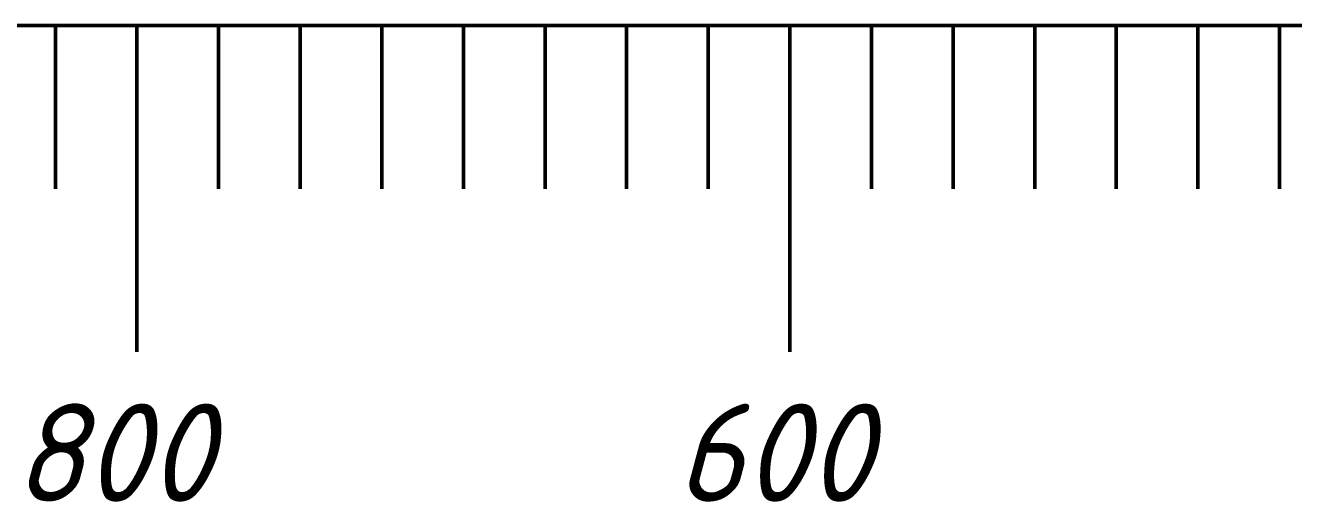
# Paper-space layout 'Layout1' of a CAD drawing. Header units: millimetres. Extents: x 0 to 841, y 0 to 594.
# Drawn here: x 486.6 to 564.3, y 304 to 333.2 of the extents above; entities that cross this region are included whole.
import ezdxf

# ---------------------------------------------------------------- set-up
doc = ezdxf.new("R2010")
doc.units = ezdxf.units.MM
doc.layers.get('0').update_dxf_attribs({"lineweight": 50})
doc.styles.add('GOST-2.304_Type-B_italic', font='GOST Common Italic.ttf')

psp = doc.layouts.get("Layout1")

# ---------------------------------------------------------------- linework, layer by layer
for p, q in [((483.472, 333.166), (493.472, 333.166)), ((488.472, 333.166), (488.472, 323.166)), ((493.472, 333.166), (503.472, 333.166)), ((493.472, 333.166), (493.472, 313.166)), ((498.472, 333.166), (498.472, 323.166)), ((503.472, 333.166), (513.472, 333.166)), ((503.472, 333.166), (503.472, 323.166)), ((508.472, 333.166), (508.472, 323.166)), ((513.472, 333.166), (523.472, 333.166)), ((513.472, 333.166), (513.472, 323.166)), ((518.472, 333.166), (518.472, 323.166)), ((523.472, 333.166), (533.472, 333.166)), ((523.472, 333.166), (523.472, 323.166)), ((528.472, 333.166), (528.472, 323.166)), ((533.472, 333.166), (543.472, 333.166)), ((533.472, 333.166), (533.472, 313.166)), ((538.472, 333.166), (538.472, 323.166)), ((543.472, 333.166), (553.472, 333.166)), ((543.472, 333.166), (543.472, 323.166)), ((548.472, 333.166), (548.472, 323.166)), ((553.472, 333.166), (563.472, 333.166)), ((553.472, 333.166), (553.472, 323.166)), ((558.472, 333.166), (558.472, 323.166)), ((563.472, 333.166), (573.472, 333.166)), ((563.472, 333.166), (563.472, 323.166))]:
    psp.add_line(p, q)

# ---------------------------------------------------------------- texts
at = {"char_height": 6, "attachment_point": 1, "style": 'GOST-2.304_Type-B_italic'}
for s, insert in [('{\\fGOST type B|b0|i1|c204|p34;800}', (485.893, 310)), ('{\\fGOST type B|b0|i1|c204|p34;600}', (526.457, 310))]:
    psp.add_mtext_dynamic_manual_height_columns(s, width=15.88495, gutter_width=17.5, heights=[0], dxfattribs=dict(at, insert=insert))

doc.saveas('drawing.dxf')
